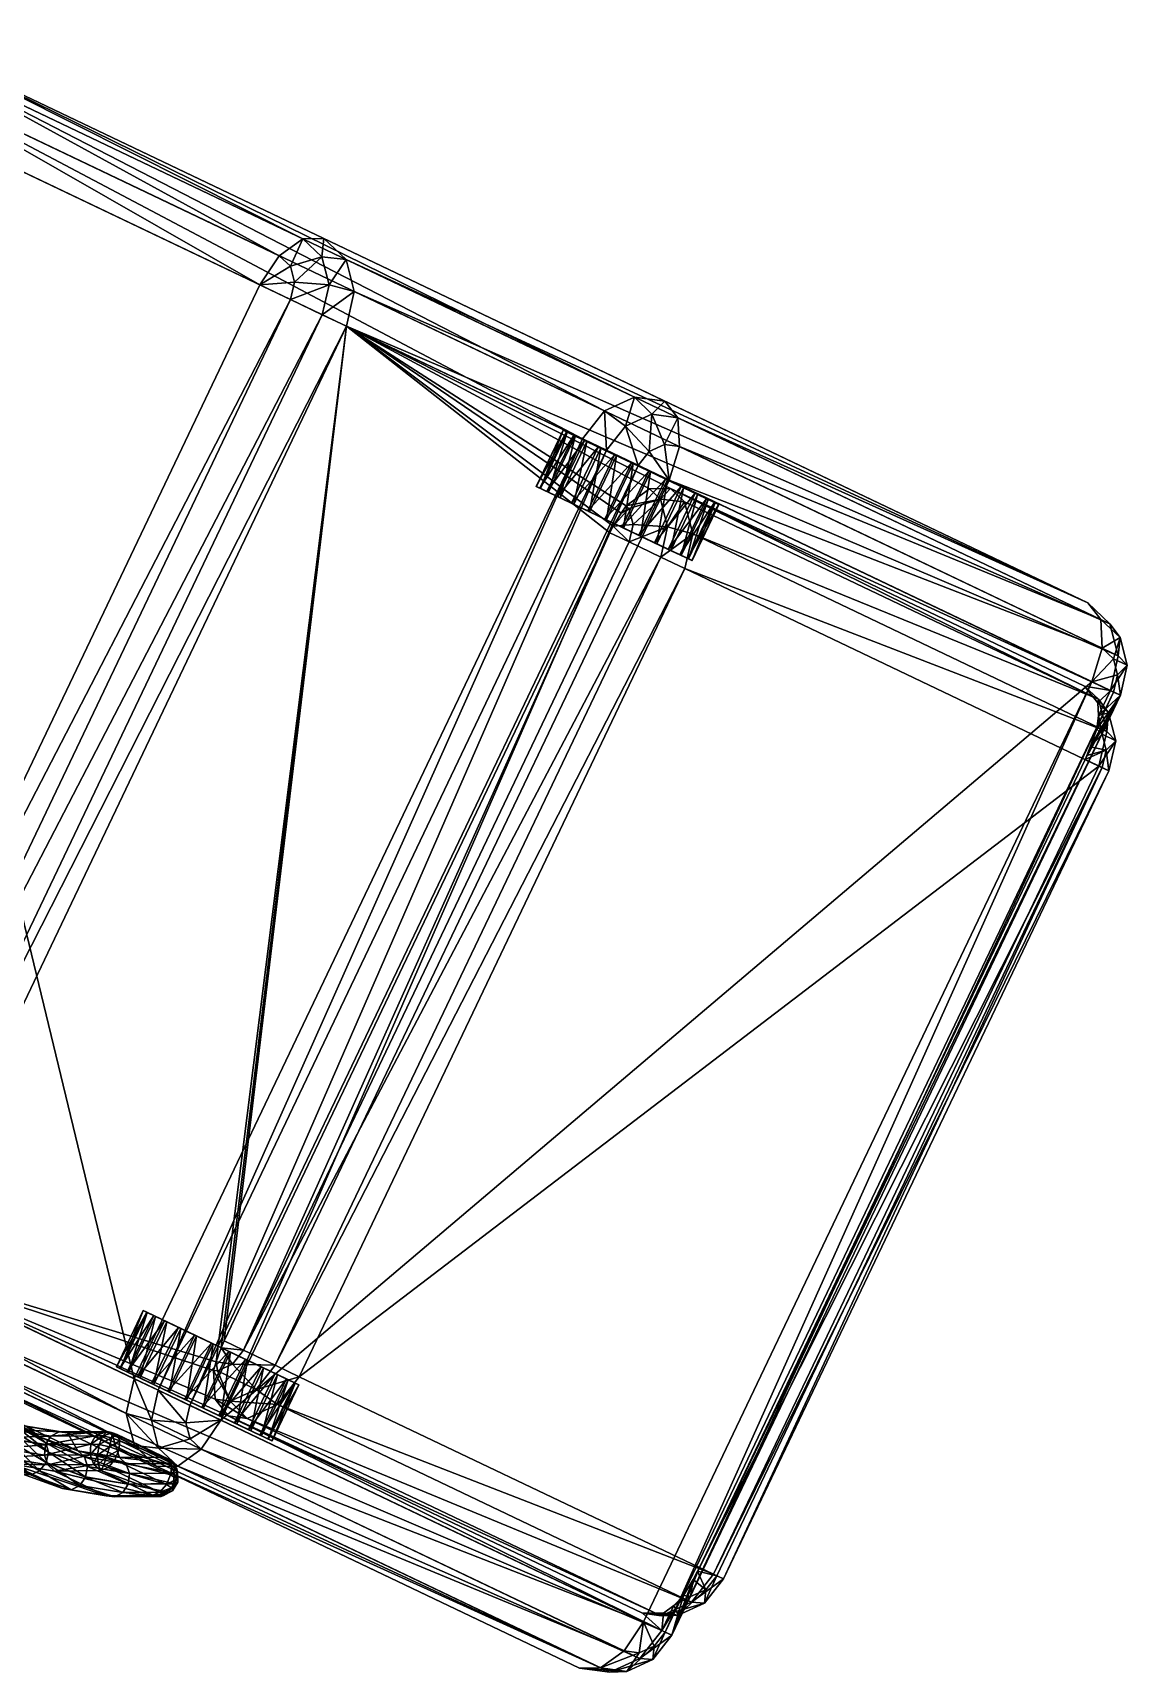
# Model space of a CAD drawing. Extents: x 56 to 159, y -295 to -217.
# Drawn here: x 107 to 158.5, y -294.7 to -217.5 of the extents above; entities that cross this region are included whole.
import ezdxf

# ---------------------------------------------------------------- set-up
doc = ezdxf.new("R2010")
doc.units = 0
for name, color, linetype in [('ChamferBox01', 71, 'CONTINUOUS'), ('handle02', 250, 'CONTINUOUS'), ('Wheel01', 94, 'CONTINUOUS'), ('wheel02', 94, 'CONTINUOUS')]:
    doc.layers.add(name, color=color, linetype=linetype)

msp = doc.modelspace()

# ---------------------------------------------------------------- meshes
at = {"layer": 'ChamferBox01', "color": 71}
mesh = msp.add_polyface(dxfattribs=at)
corners = [(96.617683, -273.624023, 85.8088), (117.71167, -229.399551, 85.8088), (97.821762, -219.912552, 71.498062), (76.727776, -264.137024, 71.498062), (98.739159, -218.542313, 71.131386), (98.027466, -218.445053, 70.687042), (97.318245, -218.768478, 70.361755), (96.801537, -219.425919, 70.242691), (75.70755, -263.650391, 70.242691), (75.52179, -264.465698, 70.361755), (75.716766, -265.220398, 70.687042), (76.240234, -265.71228, 71.131386), (98.067764, -274.315674, 86.330811), (119.161758, -230.091202, 86.330811), (98.60791, -217.575806, 69.35997), (99.840591, -217.744263, 70.129601), (97.379501, -218.135986, 68.796562), (96.484528, -219.274719, 68.59034), (75.390541, -263.499176, 68.59034), (75.06881, -264.911346, 68.796562), (75.406517, -266.218536, 69.35997), (76.313187, -267.070496, 70.129601), (99.407562, -217.537704, 67.872444), (100.83094, -217.732224, 68.761131), (97.98912, -218.184555, 67.22187), (96.955688, -219.499451, 66.983749), (75.861702, -263.723907, 66.983749), (75.490196, -265.354523, 67.22187), (75.88015, -266.863953, 67.872444), (76.927078, -267.847717, 68.761131), (111.799561, -280.865387, 5.671601)]
mesh.append_faces([[corners[k] for k in face] for face in [(2, 4, 5), (2, 5, 6), (2, 6, 7), (3, 8, 9), (3, 9, 10), (3, 10, 11)]])
mesh.append_faces([[corners[k] for k in face] for face in [(0, 1, 2), (2, 3, 0), (8, 3, 2), (2, 7, 8), (0, 12, 13), (4, 2, 1), (14, 5, 4), (4, 15, 14), (16, 6, 5), (5, 14, 16), (17, 7, 6), (6, 16, 17), (18, 8, 7), (7, 17, 18), (19, 9, 8), (8, 18, 19), (20, 10, 9), (9, 19, 20), (21, 11, 10), (10, 20, 21), (22, 14, 15), (15, 23, 22), (24, 16, 14), (14, 22, 24), (25, 17, 16), (16, 24, 25), (26, 18, 17), (17, 25, 26), (27, 19, 18), (18, 26, 27), (28, 20, 19), (19, 27, 28), (29, 21, 20), (20, 28, 29), (30, 26, 25)]], dxfattribs={"vtx2": -1})
mesh = msp.add_polyface(dxfattribs=at)
corners = [(119.161758, -230.091202, 86.330811), (117.71167, -229.399551, 85.8088), (96.617683, -273.624023, 85.8088), (119.347511, -229.275894, 86.211754), (119.152534, -228.521194, 85.886467), (118.629066, -228.029312, 85.442123), (98.739159, -218.542313, 71.131386), (120.653145, -230.802567, 85.979591), (98.067764, -274.315674, 86.330811), (99.559158, -275.027008, 85.979591), (120.974884, -229.390411, 85.773369), (120.637169, -228.083221, 85.209961), (119.730499, -227.231262, 84.440331), (99.840591, -217.744263, 70.129601), (121.786224, -231.343018, 84.849251), (100.692238, -275.567474, 84.849251), (122.157738, -229.712402, 84.61113), (121.767776, -228.202988, 83.960556), (120.720848, -227.219223, 83.071869), (100.83094, -217.732224, 68.761131), (135.345413, -234.679184, 6.560293), (99.407562, -217.537704, 67.872444), (136.768799, -234.873703, 7.448985), (133.926971, -235.326035, 5.909726), (97.98912, -218.184555, 67.22187), (132.893539, -236.64093, 5.671601), (96.955688, -219.499451, 66.983749), (111.799561, -280.865387, 5.671601), (112.93264, -281.405853, 4.54126), (134.026627, -237.181381, 4.54126), (114.424026, -282.117188, 4.190043), (116.037178, -279.081451, 61.192413), (134.173996, -241.056854, 61.192413), (115.898262, -279.404663, 61.171242), (115.663391, -280.071533, 61.055588), (116.946198, -279.515045, 61.519646)]
mesh.append_faces([[corners[k] for k in face] for face in [(1, 0, 3), (1, 3, 4), (1, 4, 5)]])
mesh.append_faces([[corners[k] for k in face] for face in [(34, 14, 15)]], dxfattribs={"vtx0": -1, "vtx2": -1})
mesh.append_faces([[corners[k] for k in face] for face in [(31, 32, 14), (33, 31, 14), (34, 33, 14)]], dxfattribs={"vtx1": -1, "vtx2": -1})
mesh.append_faces([[corners[k] for k in face] for face in [(0, 1, 2), (1, 5, 6), (7, 0, 8), (8, 9, 7), (10, 3, 0), (0, 7, 10), (11, 4, 3), (3, 10, 11), (12, 5, 4), (4, 11, 12), (13, 6, 5), (5, 12, 13), (14, 7, 9), (9, 15, 14), (16, 10, 7), (7, 14, 16), (17, 11, 10), (10, 16, 17), (18, 12, 11), (11, 17, 18), (19, 13, 12), (12, 18, 19), (20, 21, 19), (19, 22, 20), (23, 24, 21), (21, 20, 23), (25, 26, 24), (24, 23, 25), (26, 25, 27), (22, 19, 18), (28, 27, 25), (25, 29, 28), (30, 28, 29), (32, 31, 35)]], dxfattribs={"vtx2": -1})
mesh = msp.add_polyface(dxfattribs=at)
corners = [(158.095581, -246.853882, 23.298979), (122.157738, -229.712402, 84.61113), (121.786224, -231.343018, 84.849251), (157.705627, -245.344467, 22.648411), (121.767776, -228.202988, 83.960556), (156.658707, -244.360703, 21.75972), (120.720848, -227.219223, 83.071869), (136.768799, -234.873703, 7.448985), (136.150009, -235.482452, 5.31089), (135.345413, -234.679184, 6.560293), (137.38269, -235.650909, 6.080519), (134.9216, -236.042648, 4.747482), (133.926971, -235.326035, 5.909726), (134.026627, -237.181381, 4.54126), (132.893539, -236.64093, 5.671601), (136.743942, -236.911865, 4.634388), (137.455643, -237.009125, 5.078734), (136.034729, -237.235291, 4.309105), (135.518021, -237.892746, 4.190043), (136.968094, -238.584396, 4.712054), (136.042389, -238.997559, 59.960766), (137.03273, -238.985519, 58.592304), (134.940964, -239.795609, 60.962551), (134.708176, -240.143295, 61.055588), (134.337723, -240.745499, 61.171242), (134.173996, -241.056854, 61.192413), (135.083008, -241.490433, 61.519646), (135.268753, -240.675125, 61.400581), (135.073776, -239.92041, 61.075298), (136.896133, -240.789627, 60.962204), (136.574402, -242.201782, 61.168427), (136.558426, -239.482437, 60.398796), (138.078979, -241.111618, 59.799965), (137.707474, -242.742233, 60.03809), (137.689026, -239.602203, 59.149399)]
mesh.append_faces([[corners[k] for k in face] for face in [(16, 19, 15), (15, 19, 17), (17, 19, 18), (23, 28, 22)]])
mesh.append_faces([[corners[k] for k in face] for face in [(20, 21, 2), (22, 20, 2), (23, 22, 2), (24, 23, 2), (25, 24, 2)]], dxfattribs={"vtx1": -1, "vtx2": -1})
mesh.append_faces([[corners[k] for k in face] for face in [(0, 1, 2), (3, 4, 1), (5, 6, 4), (6, 5, 7), (8, 9, 7), (7, 10, 8), (11, 12, 9), (9, 8, 11), (13, 14, 12), (12, 11, 13), (15, 8, 10), (10, 16, 15), (17, 11, 8), (8, 15, 17), (18, 13, 11), (11, 17, 18), (26, 27, 24), (24, 25, 26), (24, 27, 28), (28, 23, 24), (29, 27, 26), (26, 30, 29), (31, 28, 27), (27, 29, 31), (31, 20, 22), (22, 28, 31), (32, 29, 30), (30, 33, 32), (34, 31, 29), (29, 32, 34), (31, 34, 21), (21, 20, 31)]], dxfattribs={"vtx2": -1})
mesh = msp.add_polyface(dxfattribs=at)
corners = [(121.786224, -231.343018, 84.849251), (157.724075, -248.484497, 23.537102), (158.095581, -246.853882, 23.298979), (122.157738, -229.712402, 84.61113), (157.705627, -245.344467, 22.648411), (121.767776, -228.202988, 83.960556), (156.658707, -244.360703, 21.75972), (158.516983, -247.297073, 21.724291), (158.195236, -248.709229, 21.930513), (158.17926, -245.989883, 21.160883), (157.272598, -245.137909, 20.391254), (137.38269, -235.650909, 6.080519), (136.768799, -234.873703, 7.448985), (158.063995, -247.742706, 20.159098), (157.878235, -248.558014, 20.27816), (157.869019, -246.988007, 19.833815), (157.345551, -246.496124, 19.389469), (137.455643, -237.009125, 5.078734), (156.858002, -248.071396, 19.022789), (136.968094, -238.584396, 4.712054), (157.128204, -249.054962, 23.987104), (157.160965, -249.66507, 23.537104), (156.514313, -248.277756, 25.355568), (137.03273, -238.985519, 58.592304), (157.088043, -250.306885, 22.889303), (157.560547, -250.403854, 26.563231), (138.078979, -241.111618, 59.799965), (137.707474, -242.742233, 60.03809), (157.189041, -252.03447, 26.801353), (157.170593, -248.89444, 25.912663), (137.689026, -239.602203, 59.149399), (157.644226, -249.539856, 24.425137), (157.333969, -250.537979, 23.098066)]
mesh.append_faces([[corners[k] for k in face] for face in [(14, 18, 13), (13, 18, 15), (15, 18, 16)]])
mesh.append_faces([[corners[k] for k in face] for face in [(31, 21, 20)]], dxfattribs={"vtx0": -1})
mesh.append_faces([[corners[k] for k in face] for face in [(23, 1, 0), (8, 21, 24)]], dxfattribs={"vtx0": -1, "vtx2": -1})
mesh.append_faces([[corners[k] for k in face] for face in [(22, 20, 1), (23, 22, 1), (31, 32, 21)]], dxfattribs={"vtx1": -1, "vtx2": -1})
mesh.append_faces([[corners[k] for k in face] for face in [(0, 1, 2), (3, 2, 4), (5, 4, 6), (7, 2, 1), (1, 8, 7), (9, 4, 2), (2, 7, 9), (10, 6, 4), (4, 9, 10), (11, 12, 6), (6, 10, 11), (13, 7, 8), (8, 14, 13), (15, 9, 7), (7, 13, 15), (16, 10, 9), (9, 15, 16), (17, 11, 10), (10, 16, 17), (19, 17, 16), (16, 18, 19), (20, 21, 1), (8, 1, 21), (25, 26, 27), (27, 28, 25), (29, 30, 26), (26, 25, 29), (29, 22, 23), (23, 30, 29), (31, 29, 25), (29, 31, 20), (20, 22, 29)]], dxfattribs={"vtx2": -1})
mesh = msp.add_polyface(dxfattribs=at)
corners = [(134.026627, -237.181381, 4.54126), (135.518021, -237.892746, 4.190043), (114.424026, -282.117188, 4.190043), (157.878235, -248.558014, 20.27816), (158.195236, -248.709229, 21.930513), (137.101257, -292.933685, 21.930513), (136.784241, -292.782471, 20.27816), (136.968094, -238.584396, 4.712054), (115.874107, -282.808868, 4.712054), (156.858002, -248.071396, 19.022789), (135.764023, -292.295868, 19.022789), (116.226517, -282.606659, 58.592304), (136.630096, -292.708954, 23.537102), (135.708084, -291.898895, 25.355568), (138.398621, -289.747314, 22.548466), (157.088043, -250.306885, 22.889303), (156.779343, -251.132324, 22.653141), (156.61647, -251.541382, 22.563587), (156.535431, -251.722702, 22.548466), (136.574402, -242.201782, 61.168427), (135.083008, -241.490433, 61.519646), (116.946198, -279.515045, 61.519646), (137.707474, -242.742233, 60.03809), (118.437584, -280.226379, 61.168427), (136.600372, -292.020813, 25.912663), (117.118797, -282.728577, 59.149399), (138.018799, -291.373962, 26.563231), (118.537231, -282.081726, 59.799965), (139.052231, -290.059082, 26.801353), (157.189041, -252.03447, 26.801353), (119.570663, -280.766846, 60.03809), (157.660202, -252.259201, 25.194765), (139.523392, -290.283813, 25.194765), (157.981934, -250.847046, 24.988544), (157.560547, -250.403854, 26.563231), (157.644226, -249.539856, 24.425137), (157.343201, -252.108002, 23.542412), (139.20639, -290.132599, 23.542412), (157.528946, -251.292694, 23.423349), (157.333969, -250.537979, 23.098066), (157.160965, -249.66507, 23.537104), (134.173996, -241.056854, 61.192413)]
mesh.append_faces([[corners[k] for k in face] for face in [(39, 16, 15)]])
mesh.append_faces([[corners[k] for k in face] for face in [(11, 12, 13), (14, 4, 18)]], dxfattribs={"vtx0": -1, "vtx1": -1})
mesh.append_faces([[corners[k] for k in face] for face in [(14, 5, 4), (4, 15, 16), (4, 16, 17), (4, 17, 18)]], dxfattribs={"vtx0": -1, "vtx2": -1})
mesh.append_faces([[corners[k] for k in face] for face in [(0, 1, 2), (3, 4, 5), (5, 6, 3), (1, 7, 8), (9, 3, 6), (6, 10, 9), (8, 7, 9), (9, 10, 8), (19, 20, 21), (22, 19, 23), (11, 13, 24), (25, 24, 26), (27, 26, 28), (29, 22, 30), (30, 28, 29), (31, 29, 28), (28, 32, 31), (33, 34, 29), (29, 31, 33), (34, 33, 35), (36, 31, 32), (32, 37, 36), (38, 33, 31), (31, 36, 38), (39, 35, 33), (33, 38, 39), (39, 15, 40), (14, 18, 36), (36, 37, 14), (18, 17, 38), (38, 36, 18), (38, 17, 16), (16, 39, 38), (21, 20, 41)]], dxfattribs={"vtx2": -1})
mesh = msp.add_polyface(dxfattribs=at)
corners = [(96.816986, -277.334717, 83.071869), (132.754837, -294.476166, 21.75972), (134.178223, -294.670685, 22.648411), (98.240372, -277.529205, 83.960556), (135.596664, -294.023834, 23.298979), (99.658813, -276.882355, 84.61113), (136.630096, -292.708954, 23.537102), (133.745193, -294.464142, 20.391254), (112.864937, -284.989166, 7.448985), (113.855278, -284.977142, 6.080519), (114.238274, -282.932495, 4.309105), (112.610901, -282.817993, 4.747482), (112.93264, -281.405853, 4.54126), (114.424026, -282.117188, 4.190043), (114.43325, -283.687225, 4.634388), (112.948608, -284.125183, 5.31089), (114.956711, -284.179108, 5.078734), (134.846619, -293.666107, 19.389469), (115.874107, -282.808868, 4.712054), (135.518021, -237.892746, 4.190043), (135.764023, -292.295868, 19.022789), (116.226517, -282.606659, 58.592304), (100.692238, -275.567474, 84.849251), (115.53968, -280.471222, 60.962551), (115.720261, -280.495911, 61.075298), (115.663391, -280.071533, 61.055588), (116.429482, -280.172485, 61.400581), (115.898262, -279.404663, 61.171242), (116.946198, -279.515045, 61.519646), (116.037178, -279.081451, 61.192413), (115.612625, -281.829437, 59.960766), (116.314209, -281.925323, 60.398796), (117.54261, -281.365112, 60.962204), (118.437584, -280.226379, 61.168427), (136.574402, -242.201782, 61.168427), (117.118797, -282.728577, 59.149399), (118.537231, -282.081726, 59.799965), (119.570663, -280.766846, 60.03809), (137.707474, -242.742233, 60.03809), (136.600372, -292.020813, 25.912663), (138.018799, -291.373962, 26.563231), (139.052231, -290.059082, 26.801353)]
mesh.append_faces([[corners[k] for k in face] for face in [(13, 18, 10), (10, 18, 14), (14, 18, 16), (23, 24, 25)]])
mesh.append_faces([[corners[k] for k in face] for face in [(21, 22, 6)]], dxfattribs={"vtx0": -1, "vtx2": -1})
mesh.append_faces([[corners[k] for k in face] for face in [(0, 1, 2), (3, 2, 4), (5, 4, 6), (7, 1, 8), (8, 9, 7), (10, 11, 12), (12, 13, 10), (14, 15, 11), (11, 10, 14), (16, 9, 15), (15, 14, 16), (17, 7, 9), (9, 16, 17), (18, 13, 19), (16, 18, 20), (25, 24, 26), (26, 27, 25), (27, 26, 28), (28, 29, 27), (23, 30, 31), (31, 24, 23), (32, 26, 24), (24, 31, 32), (33, 28, 26), (26, 32, 33), (28, 33, 34), (35, 31, 30), (30, 21, 35), (36, 32, 31), (31, 35, 36), (37, 33, 32), (32, 36, 37), (33, 37, 38), (39, 35, 21), (40, 36, 35), (41, 37, 36)]], dxfattribs={"vtx2": -1})
mesh = msp.add_polyface(dxfattribs=at)
corners = [(96.130142, -275.19928, 85.442123), (96.617683, -273.624023, 85.8088), (76.727776, -264.137024, 71.498062), (76.240234, -265.71228, 71.131386), (96.841835, -275.296539, 85.886467), (97.551056, -274.973114, 86.211754), (98.067764, -274.315674, 86.330811), (96.203094, -276.557495, 84.440331), (76.313187, -267.070496, 70.129601), (97.435776, -276.725952, 85.209961), (98.664185, -276.165741, 85.773369), (99.559158, -275.027008, 85.979591), (96.816986, -277.334717, 83.071869), (76.927078, -267.847717, 68.761131), (98.240372, -277.529205, 83.960556), (99.658813, -276.882355, 84.61113), (100.692238, -275.567474, 84.849251), (111.428047, -282.496002, 5.909726), (75.490196, -265.354523, 67.22187), (75.861702, -263.723907, 66.983749), (111.799561, -280.865387, 5.671601), (111.818001, -284.005432, 6.560293), (75.88015, -266.863953, 67.872444), (112.864937, -284.989166, 7.448985), (132.754837, -294.476166, 21.75972), (134.178223, -294.670685, 22.648411), (135.596664, -294.023834, 23.298979), (136.630096, -292.708954, 23.537102), (112.610901, -282.817993, 4.747482), (112.93264, -281.405853, 4.54126), (112.948608, -284.125183, 5.31089), (113.855278, -284.977142, 6.080519), (115.53968, -280.471222, 60.962551), (115.663391, -280.071533, 61.055588), (115.612625, -281.829437, 59.960766), (116.226517, -282.606659, 58.592304)]
mesh.append_faces([[corners[k] for k in face] for face in [(1, 0, 4), (1, 4, 5), (1, 5, 6)]])
mesh.append_faces([[corners[k] for k in face] for face in [(32, 33, 16), (34, 32, 16), (35, 34, 16)]], dxfattribs={"vtx1": -1, "vtx2": -1})
mesh.append_faces([[corners[k] for k in face] for face in [(0, 1, 2), (2, 3, 0), (7, 0, 3), (3, 8, 7), (9, 4, 0), (0, 7, 9), (10, 5, 4), (4, 9, 10), (11, 6, 5), (5, 10, 11), (12, 7, 8), (8, 13, 12), (14, 9, 7), (7, 12, 14), (15, 10, 9), (9, 14, 15), (16, 11, 10), (10, 15, 16), (17, 18, 19), (19, 20, 17), (21, 22, 18), (18, 17, 21), (23, 13, 22), (22, 21, 23), (24, 12, 13), (13, 23, 24), (25, 14, 12), (26, 15, 14), (27, 16, 15), (28, 17, 20), (20, 29, 28), (30, 21, 17), (17, 28, 30), (31, 23, 21), (21, 30, 31)]], dxfattribs={"vtx2": -1})
mesh = msp.add_polyface(dxfattribs=at)
corners = [(134.977875, -294.632599, 21.160883), (134.178223, -294.670685, 22.648411), (132.754837, -294.476166, 21.75972), (133.745193, -294.464142, 20.391254), (136.206284, -294.072418, 21.724291), (135.596664, -294.023834, 23.298979), (137.101257, -292.933685, 21.930513), (136.630096, -292.708954, 23.537102), (135.558319, -293.763367, 19.833815), (134.846619, -293.666107, 19.389469), (136.267532, -293.439941, 20.159098), (136.784241, -292.782471, 20.27816), (135.764023, -292.295868, 19.022789), (114.956711, -284.179108, 5.078734), (137.193192, -291.528381, 23.537104), (136.698441, -291.886841, 23.987104), (135.708084, -291.898895, 25.355568), (137.646088, -291.06778, 22.889303), (138.093307, -290.308411, 22.653141), (138.308701, -289.924408, 22.563587), (138.398621, -289.747314, 22.548466), (137.400009, -291.982727, 24.425137), (136.600372, -292.020813, 25.912663), (138.628418, -291.422546, 24.988544), (138.018799, -291.373962, 26.563231), (139.523392, -290.283813, 25.194765), (139.052231, -290.059082, 26.801353), (137.980453, -291.113464, 23.098066), (138.689682, -290.790039, 23.423349), (139.20639, -290.132599, 23.542412)]
mesh.append_faces([[corners[k] for k in face] for face in [(9, 12, 8), (8, 12, 10), (10, 12, 11), (18, 27, 17)]])
mesh.append_faces([[corners[k] for k in face] for face in [(14, 21, 15)]], dxfattribs={"vtx0": -1})
mesh.append_faces([[corners[k] for k in face] for face in [(7, 15, 16), (17, 7, 6), (14, 27, 21)]], dxfattribs={"vtx0": -1, "vtx2": -1})
mesh.append_faces([[corners[k] for k in face] for face in [(18, 17, 6), (19, 18, 6), (20, 19, 6)]], dxfattribs={"vtx1": -1, "vtx2": -1})
mesh.append_faces([[corners[k] for k in face] for face in [(0, 1, 2), (2, 3, 0), (4, 5, 1), (1, 0, 4), (6, 7, 5), (5, 4, 6), (8, 0, 3), (3, 9, 8), (10, 4, 0), (0, 8, 10), (11, 6, 4), (4, 10, 11), (12, 9, 13), (7, 14, 15), (17, 14, 7), (21, 22, 16), (16, 15, 21), (23, 24, 22), (22, 21, 23), (25, 26, 24), (24, 23, 25), (14, 17, 27), (28, 23, 21), (21, 27, 28), (29, 25, 23), (23, 28, 29), (18, 19, 28), (28, 27, 18), (19, 20, 29), (29, 28, 19)]], dxfattribs={"vtx2": -1})
at = {"layer": 'handle02', "color": 250}
mesh = msp.add_polyface(dxfattribs=at)
corners = [(104.081604, -284.168945, 45.656021), (105.995941, -284.867249, 42.532444), (108.428871, -286.02771, 44.282932), (106.514534, -285.329407, 47.406509), (108.056519, -285.208008, 39.442631), (110.489449, -286.368469, 41.193119), (105.681, -284.575256, 42.282139), (107.734184, -284.914795, 39.203407), (108.840858, -286.082428, 44.555649), (106.933388, -285.386658, 47.668022), (105.192253, -284.342133, 50.780396), (105.547493, -284.124237, 42.121307), (107.580482, -284.460449, 39.072853), (107.350784, -285.196289, 47.859459), (105.62677, -284.162048, 50.941227), (105.631187, -283.635071, 42.093044), (107.636604, -283.966705, 39.085949), (109.762657, -283.946808, 36.144222), (109.239494, -285.885254, 44.777695), (107.654884, -284.809387, 47.929531), (105.954262, -283.789154, 50.969486), (105.633026, -283.630585, 42.093472), (107.638161, -283.962158, 39.086796), (109.763924, -283.942261, 36.145477), (109.517975, -285.488983, 44.889576), (107.656982, -284.804962, 47.929531), (105.956596, -283.784912, 50.969063), (105.911507, -283.234283, 42.205353), (107.889053, -283.56134, 39.240036), (109.519814, -285.484467, 44.889999), (107.766304, -284.325134, 47.859459), (106.08931, -283.319092, 50.857182), (106.310143, -283.037109, 42.427399), (108.267502, -283.360809, 39.492359), (109.603508, -284.9953, 44.86174), (107.651558, -283.880981, 47.668022), (105.991684, -282.885223, 50.635136), (106.72213, -283.091858, 42.700111), (108.672096, -283.414307, 39.776157), (109.470001, -284.544281, 44.700909), (107.343483, -283.591492, 47.406513), (105.689873, -282.599487, 50.362419), (109.15506, -284.252289, 44.450603), (104.910545, -282.43103, 45.656021)]
mesh.append_faces([[corners[k] for k in face] for face in [(0, 2, 3), (1, 5, 2), (1, 7, 4), (2, 9, 3), (6, 12, 7), (8, 13, 9), (9, 14, 10), (11, 16, 12), (18, 19, 13), (13, 20, 14), (15, 22, 16), (24, 25, 19), (19, 26, 20), (21, 28, 22), (29, 30, 25), (25, 31, 26), (27, 33, 28), (34, 35, 30), (30, 36, 31), (32, 38, 33), (39, 40, 35), (35, 41, 36), (42, 38, 37), (40, 37, 43)]], dxfattribs={"vtx0": -1})
mesh.append_faces([[corners[k] for k in face] for face in [(0, 1, 2), (1, 4, 5), (1, 6, 7), (2, 8, 9), (3, 9, 10), (6, 11, 12), (9, 13, 14), (11, 15, 16), (12, 16, 17), (13, 19, 20), (15, 21, 22), (16, 22, 23), (19, 25, 26), (21, 27, 28), (25, 30, 31), (27, 32, 33), (30, 35, 36), (32, 37, 38), (35, 40, 41), (40, 42, 37), (41, 40, 43)]], dxfattribs={"vtx2": -1})
mesh = msp.add_polyface(dxfattribs=at)
corners = [(108.056519, -285.208008, 39.442631), (110.241058, -285.187561, 36.419983), (112.673988, -286.348022, 38.170471), (107.734184, -284.914795, 39.203407), (109.910889, -284.894409, 36.191601), (110.111488, -284.903168, 36.025101), (110.356018, -284.954987, 35.973587), (110.578621, -285.03717, 36.050514), (110.489449, -286.368469, 41.193119), (110.894043, -286.421967, 41.476917), (108.840858, -286.082428, 44.555649), (108.428871, -286.02771, 44.282932), (107.580482, -284.460449, 39.072853), (109.735786, -284.440277, 36.090664), (110.080933, -284.454651, 35.806011), (110.503128, -284.54248, 35.719894), (109.239494, -285.885254, 44.777695), (107.350784, -285.196289, 47.859459), (109.762657, -283.946808, 36.144222), (110.157234, -283.963379, 35.821068), (110.641975, -284.06427, 35.725826), (111.272491, -286.221436, 41.72924), (109.517975, -285.488983, 44.889576), (107.654884, -284.809387, 47.929531), (107.636604, -283.966705, 39.085949), (109.763924, -283.942261, 36.145477), (110.158455, -283.958832, 35.822376), (110.643166, -284.059753, 35.727177), (111.523384, -285.820618, 41.882481), (109.519814, -285.484467, 44.889999), (107.656982, -284.804962, 47.929531), (107.638161, -283.962158, 39.086796), (107.889053, -283.56134, 39.240036), (109.985573, -283.541718, 36.33918), (110.323608, -283.556763, 36.063946), (111.524948, -285.816071, 41.883327), (109.603508, -284.9953, 44.86174), (107.766304, -284.325134, 47.859459), (108.267502, -283.360809, 39.492359), (110.342613, -283.34137, 36.62112), (110.536125, -283.3508, 36.464031), (111.581062, -285.322327, 41.896423), (109.470001, -284.544281, 44.700909), (107.651558, -283.880981, 47.668022), (108.672096, -283.414307, 39.776157), (110.739372, -283.394958, 36.91576), (111.427361, -284.867981, 41.765869), (109.15506, -284.252289, 44.450603), (107.343483, -283.591492, 47.406513), (111.105026, -284.574768, 41.526646)]
mesh.append_faces([[corners[k] for k in face] for face in [(0, 4, 1), (8, 10, 11), (3, 13, 4), (4, 14, 5), (5, 15, 6), (9, 16, 10), (12, 18, 13), (13, 19, 14), (21, 22, 16), (24, 25, 18), (18, 26, 19), (28, 29, 22), (31, 33, 25), (25, 34, 26), (35, 36, 29), (32, 39, 33), (33, 40, 34), (41, 42, 36), (38, 45, 39), (46, 47, 42), (49, 45, 44)]], dxfattribs={"vtx0": -1})
mesh.append_faces([[corners[k] for k in face] for face in [(0, 1, 2), (0, 3, 4), (1, 4, 5), (1, 5, 6), (1, 6, 7), (8, 9, 10), (3, 12, 13), (4, 13, 14), (5, 14, 15), (10, 16, 17), (13, 18, 19), (14, 19, 20), (16, 22, 23), (18, 25, 26), (19, 26, 27), (22, 29, 30), (31, 32, 33), (25, 33, 34), (29, 36, 37), (32, 38, 39), (33, 39, 40), (36, 42, 43), (38, 44, 45), (42, 47, 48), (47, 49, 44)]], dxfattribs={"vtx2": -1})
mesh = msp.add_polyface(dxfattribs=at)
corners = [(108.056519, -285.208008, 39.442631), (112.673988, -286.348022, 38.170471), (110.489449, -286.368469, 41.193119), (110.241058, -285.187561, 36.419983), (110.578621, -285.03717, 36.050514), (113.011551, -286.197632, 37.801006), (113.070747, -286.401611, 38.465111), (110.894043, -286.421967, 41.476917), (110.356018, -284.954987, 35.973587), (110.503128, -284.54248, 35.719894), (110.888268, -284.683899, 35.854355), (113.321198, -285.84433, 37.604847), (111.272491, -286.221436, 41.72924), (109.239494, -285.885254, 44.777695), (110.080933, -284.454651, 35.806011), (110.641975, -284.06427, 35.725826), (111.085701, -284.227264, 35.882664), (113.518639, -285.387695, 37.633156), (113.427788, -286.201263, 38.747051), (111.523384, -285.820618, 41.882481), (109.517975, -285.488983, 44.889576), (110.157234, -283.963379, 35.821068), (110.643166, -284.059753, 35.727177), (111.086884, -284.222717, 35.884029), (113.519814, -285.383179, 37.634521), (113.649445, -285.80072, 38.940754), (111.524948, -285.816071, 41.883327), (109.519814, -285.484467, 44.889999), (110.158455, -283.958832, 35.822376), (110.323608, -283.556763, 36.063946), (110.740578, -283.645233, 35.984699), (111.123795, -283.786865, 36.12167), (113.556725, -284.947296, 37.872158), (113.650703, -285.796173, 38.942009), (111.581062, -285.322327, 41.896423), (109.603508, -284.9953, 44.86174), (110.536125, -283.3508, 36.464031), (110.775452, -283.403168, 36.419388), (110.99614, -283.485565, 36.498829), (113.429077, -284.646027, 38.249317), (113.677582, -285.302704, 38.995567), (111.427361, -284.867981, 41.765869), (109.470001, -284.544281, 44.700909), (110.342613, -283.34137, 36.62112), (110.739372, -283.394958, 36.91576), (113.17231, -284.55542, 38.666248), (113.502472, -284.848541, 38.89463), (111.105026, -284.574768, 41.526646), (109.15506, -284.252289, 44.450603)]
mesh.append_faces([[corners[k] for k in face] for face in [(0, 1, 2), (3, 5, 1), (1, 7, 2), (8, 10, 4), (4, 11, 5), (6, 12, 7), (14, 15, 9), (9, 16, 10), (18, 19, 12), (21, 22, 15), (15, 23, 16), (25, 26, 19), (28, 30, 22), (22, 31, 23), (33, 34, 26), (29, 37, 30), (30, 38, 31), (40, 41, 34), (43, 44, 36), (36, 44, 37), (37, 44, 38), (38, 45, 39), (46, 47, 41)]], dxfattribs={"vtx0": -1})
mesh.append_faces([[corners[k] for k in face] for face in [(3, 4, 5), (1, 6, 7), (8, 9, 10), (4, 10, 11), (7, 12, 13), (9, 15, 16), (10, 16, 17), (12, 19, 20), (15, 22, 23), (16, 23, 24), (19, 26, 27), (28, 29, 30), (22, 30, 31), (23, 31, 32), (26, 34, 35), (29, 36, 37), (30, 37, 38), (31, 38, 39), (34, 41, 42), (38, 44, 45), (41, 47, 48), (47, 45, 44)]], dxfattribs={"vtx2": -1})
mesh = msp.add_polyface(dxfattribs=at)
corners = [(112.673988, -286.348022, 38.170471), (113.011551, -286.197632, 37.801006), (113.152412, -286.288788, 37.985588), (113.173958, -286.363892, 38.228542), (113.070747, -286.401611, 38.465111), (113.321198, -285.84433, 37.604847), (113.565598, -286.003204, 37.923332), (113.604256, -286.135193, 38.34103), (113.427788, -286.201263, 38.747051), (111.272491, -286.221436, 41.72924), (110.888268, -284.683899, 35.854355), (113.518639, -285.387695, 37.633156), (113.801834, -285.571442, 37.999336), (113.849236, -285.724365, 38.477455), (113.649445, -285.80072, 38.940754), (111.523384, -285.820618, 41.882481), (111.085701, -284.227264, 35.882664), (113.519814, -285.383179, 37.634521), (113.803024, -285.566925, 38.00069), (113.850456, -285.719818, 38.478764), (113.650703, -285.796173, 38.942009), (111.524948, -285.816071, 41.883327), (111.086884, -284.222717, 35.884029), (113.556725, -284.947296, 37.872158), (113.803047, -285.105957, 38.188137), (113.846931, -285.237305, 38.598965), (113.677582, -285.302704, 38.995567), (111.581062, -285.322327, 41.896423), (111.123795, -283.786865, 36.12167), (113.429077, -284.646027, 38.249317), (113.571846, -284.736969, 38.431389), (113.598595, -284.811523, 38.667469), (113.502472, -284.848541, 38.89463), (111.427361, -284.867981, 41.765869), (113.17231, -284.55542, 38.666248), (111.105026, -284.574768, 41.526646)]
mesh.append_faces([[corners[k] for k in face] for face in [(1, 6, 2), (2, 7, 3), (3, 8, 4), (10, 11, 5), (5, 12, 6), (6, 13, 7), (7, 14, 8), (16, 17, 11), (11, 18, 12), (12, 19, 13), (13, 20, 14), (22, 23, 17), (17, 24, 18), (18, 25, 19), (19, 26, 20), (28, 29, 23), (23, 30, 24), (24, 31, 25), (25, 32, 26), (29, 34, 30), (30, 34, 31), (31, 34, 32)]], dxfattribs={"vtx0": -1})
mesh.append_faces([[corners[k] for k in face] for face in [(0, 1, 2), (0, 2, 3), (0, 3, 4), (1, 5, 6), (2, 6, 7), (3, 7, 8), (4, 8, 9), (5, 11, 12), (6, 12, 13), (7, 13, 14), (8, 14, 15), (11, 17, 18), (12, 18, 19), (13, 19, 20), (14, 20, 21), (17, 23, 24), (18, 24, 25), (19, 25, 26), (20, 26, 27), (23, 29, 30), (24, 30, 31), (25, 31, 32), (26, 32, 33), (32, 34, 35)]], dxfattribs={"vtx2": -1})
at = {"layer": 'Wheel01', "color": 94}
mesh = msp.add_polyface(dxfattribs=at)
corners = [(118.974625, -280.874146, 6.662591), (118.433449, -280.616028, 7.387836), (117.778931, -280.303833, 7.940507), (117.041763, -279.95224, 8.313374), (116.25267, -279.575867, 8.499204), (115.44236, -279.189362, 8.490763), (114.641525, -278.807373, 8.280823), (113.880898, -278.44458, 7.862151), (113.226295, -278.132355, 7.262569), (112.727463, -277.894409, 6.537405), (112.390923, -277.733887, 5.720683), (112.223198, -277.6539, 4.846425), (112.230812, -277.657532, 3.948653), (112.420303, -277.747894, 3.061392), (112.798187, -277.928162, 2.218663), (113.339363, -278.186279, 1.493418), (113.993881, -278.498474, 0.940746), (114.731049, -278.850067, 0.567881), (115.520142, -279.22644, 0.382051), (116.330452, -279.612946, 0.390491), (117.131287, -279.994934, 0.600431), (117.891914, -280.357727, 1.019104), (118.546516, -280.669952, 1.618686), (119.045349, -280.907898, 2.343849), (119.381889, -281.06842, 3.160571), (119.549614, -281.148407, 4.03483), (119.542, -281.144775, 4.932601), (119.352509, -281.054413, 5.819862), (117.714592, -283.515869, 6.662591), (117.173416, -283.257751, 7.387836), (116.518898, -282.945557, 7.940507), (115.781731, -282.593933, 8.313374), (114.992638, -282.21756, 8.499204), (114.182327, -281.831055, 8.490763), (113.381493, -281.449097, 8.280823), (112.620865, -281.086273, 7.862151), (111.966263, -280.774048, 7.262569), (111.46743, -280.536133, 6.537405), (111.13089, -280.37561, 5.720683), (110.963165, -280.295593, 4.846425), (110.970779, -280.299225, 3.948653), (111.160271, -280.389618, 3.061392), (111.538155, -280.569855, 2.218663), (112.07933, -280.828003, 1.493418), (112.733849, -281.140167, 0.940746), (113.471016, -281.491791, 0.567881), (114.260109, -281.868164, 0.382051), (115.070419, -282.254669, 0.390491), (115.871254, -282.636658, 0.600431), (116.631882, -282.999451, 1.019104), (117.286484, -283.311676, 1.618686), (117.785316, -283.549591, 2.343849), (118.121857, -283.710114, 3.160571), (118.289581, -283.790131, 4.03483), (118.281967, -283.786499, 4.932601), (118.092476, -283.696106, 5.819862)]
mesh.append_faces([[corners[k] for k in face] for face in [(0, 29, 28), (1, 30, 29), (2, 31, 30), (3, 32, 31), (4, 33, 32), (5, 34, 33), (6, 35, 34), (7, 36, 35), (8, 37, 36), (9, 38, 37), (10, 39, 38), (11, 40, 39), (12, 41, 40), (13, 42, 41), (14, 43, 42), (15, 44, 43), (16, 45, 44), (17, 46, 45), (18, 47, 46), (19, 48, 47), (20, 49, 48), (21, 50, 49), (22, 51, 50), (23, 52, 51), (24, 53, 52), (25, 54, 53), (26, 55, 54), (27, 28, 55), (20, 22, 21), (45, 43, 44)]], dxfattribs={"vtx0": -1})
mesh.append_faces([[corners[k] for k in face] for face in [(19, 22, 20), (18, 24, 19), (17, 24, 18)]], dxfattribs={"vtx0": -1, "vtx1": -1})
mesh.append_faces([[corners[k] for k in face] for face in [(19, 23, 22), (19, 24, 23), (17, 25, 24), (17, 26, 25), (17, 27, 26), (17, 0, 27), (17, 1, 0), (17, 2, 1), (17, 3, 2), (17, 4, 3), (17, 5, 4), (17, 6, 5), (17, 7, 6), (17, 8, 7), (17, 9, 8), (17, 10, 9), (17, 11, 10), (17, 12, 11), (17, 13, 12), (17, 14, 13), (17, 15, 14), (47, 50, 51), (47, 51, 52), (45, 52, 53), (45, 53, 54), (45, 54, 55), (45, 55, 28), (45, 28, 29), (45, 29, 30), (45, 30, 31), (45, 31, 32), (45, 32, 33), (45, 33, 34), (45, 34, 35), (45, 35, 36), (45, 36, 37), (45, 37, 38), (45, 38, 39), (45, 39, 40), (45, 40, 41), (45, 41, 42), (45, 42, 43)]], dxfattribs={"vtx0": -1, "vtx2": -1})
mesh.append_faces([[corners[k] for k in face] for face in [(47, 48, 50), (46, 47, 52), (45, 46, 52)]], dxfattribs={"vtx1": -1, "vtx2": -1})
mesh.append_faces([[corners[k] for k in face] for face in [(0, 1, 29), (1, 2, 30), (2, 3, 31), (3, 4, 32), (4, 5, 33), (5, 6, 34), (6, 7, 35), (7, 8, 36), (8, 9, 37), (9, 10, 38), (10, 11, 39), (11, 12, 40), (12, 13, 41), (13, 14, 42), (14, 15, 43), (15, 16, 44), (16, 17, 45), (17, 18, 46), (18, 19, 47), (19, 20, 48), (20, 21, 49), (21, 22, 50), (22, 23, 51), (23, 24, 52), (24, 25, 53), (25, 26, 54), (26, 27, 55), (27, 0, 28), (17, 16, 15), (48, 49, 50)]], dxfattribs={"vtx2": -1})
at = {"layer": 'wheel02', "color": 94}
mesh = msp.add_polyface(dxfattribs=at)
corners = [(138.729416, -239.457367, 6.662591), (138.188248, -239.199234, 7.387836), (137.533722, -238.887039, 7.940507), (136.79657, -238.535431, 8.313374), (136.007477, -238.159058, 8.499204), (135.197159, -237.772552, 8.490763), (134.396332, -237.390579, 8.280823), (133.635696, -237.027786, 7.862151), (132.981094, -236.715561, 7.262569), (132.482269, -236.477615, 6.537405), (132.145721, -236.317093, 5.720683), (131.977997, -236.237091, 4.846425), (131.985611, -236.240738, 3.948653), (132.175095, -236.331116, 3.061392), (132.552994, -236.511353, 2.218663), (133.094162, -236.769485, 1.493418), (133.748688, -237.08168, 0.940746), (134.48584, -237.433289, 0.567881), (135.274933, -237.809662, 0.382051), (136.085251, -238.196167, 0.390491), (136.886078, -238.57814, 0.600431), (137.646713, -238.940933, 1.019104), (138.301315, -239.253159, 1.618686), (138.80014, -239.491104, 2.343849), (139.136688, -239.651627, 3.160571), (139.304413, -239.731628, 4.03483), (139.296799, -239.727982, 4.932601), (139.107315, -239.637604, 5.819862), (137.469391, -242.099075, 6.662591), (136.928223, -241.840958, 7.387836), (136.273697, -241.528763, 7.940507), (135.53653, -241.177155, 8.313374), (134.747437, -240.800766, 8.499204), (133.937119, -240.414276, 8.490763), (133.136292, -240.032303, 8.280823), (132.375656, -239.669495, 7.862151), (131.721069, -239.357269, 7.262569), (131.222229, -239.119339, 6.537405), (130.885696, -238.958817, 5.720683), (130.717957, -238.878815, 4.846425), (130.725586, -238.882446, 3.948653), (130.91507, -238.972824, 3.061392), (131.292953, -239.153076, 2.218663), (131.834122, -239.411194, 1.493418), (132.488647, -239.723389, 0.940746), (133.225815, -240.074997, 0.567881), (134.014908, -240.45137, 0.382051), (134.825226, -240.837875, 0.390491), (135.626053, -241.219849, 0.600431), (136.386688, -241.582657, 1.019104), (137.041275, -241.894882, 1.618686), (137.540115, -242.132813, 2.343849), (137.876663, -242.293335, 3.160571), (138.044388, -242.373337, 4.03483), (138.036758, -242.369705, 4.932601), (137.847275, -242.279327, 5.819862)]
mesh.append_faces([[corners[k] for k in face] for face in [(0, 29, 28), (1, 30, 29), (2, 31, 30), (3, 32, 31), (4, 33, 32), (5, 34, 33), (6, 35, 34), (7, 36, 35), (8, 37, 36), (9, 38, 37), (10, 39, 38), (11, 40, 39), (12, 41, 40), (13, 42, 41), (14, 43, 42), (15, 44, 43), (16, 45, 44), (17, 46, 45), (18, 47, 46), (19, 48, 47), (20, 49, 48), (21, 50, 49), (22, 51, 50), (23, 52, 51), (24, 53, 52), (25, 54, 53), (26, 55, 54), (27, 28, 55), (20, 22, 21), (45, 43, 44)]], dxfattribs={"vtx0": -1})
mesh.append_faces([[corners[k] for k in face] for face in [(19, 22, 20), (18, 24, 19), (17, 24, 18)]], dxfattribs={"vtx0": -1, "vtx1": -1})
mesh.append_faces([[corners[k] for k in face] for face in [(19, 23, 22), (19, 24, 23), (17, 25, 24), (17, 26, 25), (17, 27, 26), (17, 0, 27), (17, 1, 0), (17, 2, 1), (17, 3, 2), (17, 4, 3), (17, 5, 4), (17, 6, 5), (17, 7, 6), (17, 8, 7), (17, 9, 8), (17, 10, 9), (17, 11, 10), (17, 12, 11), (17, 13, 12), (17, 14, 13), (17, 15, 14), (47, 50, 51), (47, 51, 52), (45, 52, 53), (45, 53, 54), (45, 54, 55), (45, 55, 28), (45, 28, 29), (45, 29, 30), (45, 30, 31), (45, 31, 32), (45, 32, 33), (45, 33, 34), (45, 34, 35), (45, 35, 36), (45, 36, 37), (45, 37, 38), (45, 38, 39), (45, 39, 40), (45, 40, 41), (45, 41, 42), (45, 42, 43)]], dxfattribs={"vtx0": -1, "vtx2": -1})
mesh.append_faces([[corners[k] for k in face] for face in [(47, 48, 50), (46, 47, 52), (45, 46, 52)]], dxfattribs={"vtx1": -1, "vtx2": -1})
mesh.append_faces([[corners[k] for k in face] for face in [(0, 1, 29), (1, 2, 30), (2, 3, 31), (3, 4, 32), (4, 5, 33), (5, 6, 34), (6, 7, 35), (7, 8, 36), (8, 9, 37), (9, 10, 38), (10, 11, 39), (11, 12, 40), (12, 13, 41), (13, 14, 42), (14, 15, 43), (15, 16, 44), (16, 17, 45), (17, 18, 46), (18, 19, 47), (19, 20, 48), (20, 21, 49), (21, 22, 50), (22, 23, 51), (23, 24, 52), (24, 25, 53), (25, 26, 54), (26, 27, 55), (27, 0, 28), (17, 16, 15), (48, 49, 50)]], dxfattribs={"vtx2": -1})

doc.saveas('drawing.dxf')
